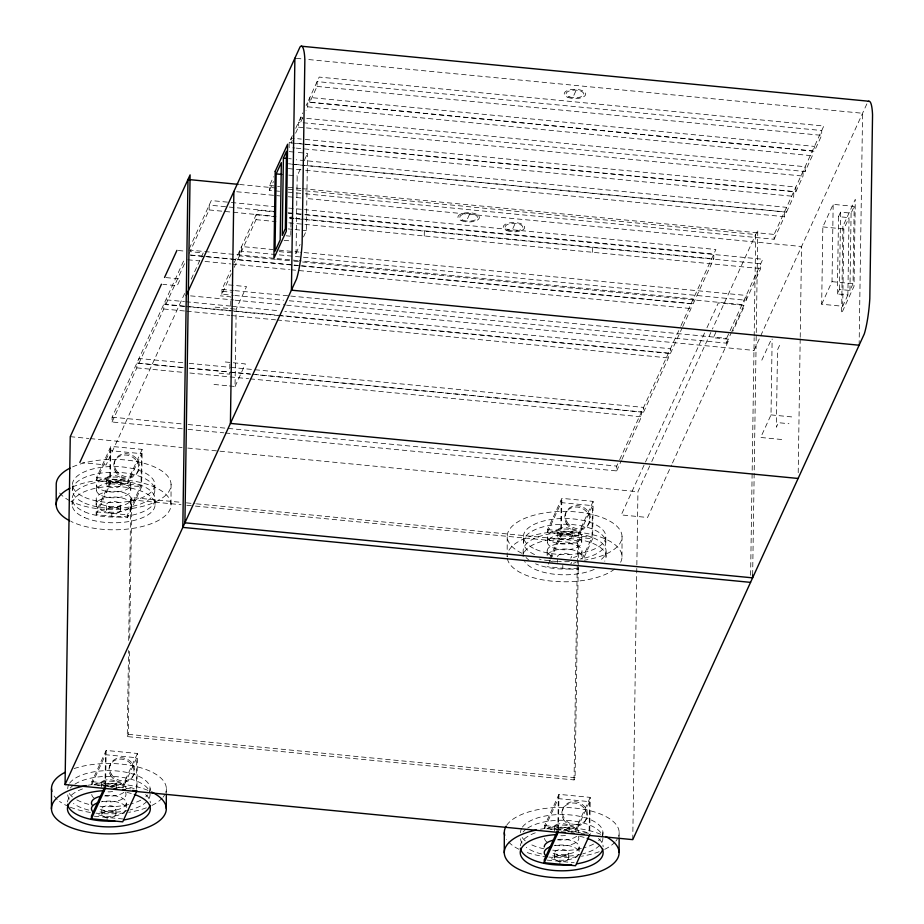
<?xml version="1.0" encoding="UTF-8"?>
<svg xmlns="http://www.w3.org/2000/svg" width="924" height="924" viewBox="0 0 924 924"><rect width="100%" height="100%" fill="white"/><g stroke="black" fill="none" stroke-linecap="round" stroke-linejoin="round"><path stroke-width="0.69" stroke-dasharray="4.62 3.46" d="M72.153 504.758L72.164 499.029M72.453 490.425L72.476 484.696M96.165 504.689L96.177 498.96M96.5 490.355L96.523 484.615M101.582 787.248L101.594 782.94M101.836 814.483L101.848 808.743M106.306 484.592L106.329 478.851M106.56 510.394L106.583 504.666M115.87 814.437L115.881 808.708M116.262 787.202L116.274 782.894M120.594 510.348L120.617 504.619M120.975 484.546L120.998 478.817M126.311 802.944L126.299 808.673A17.429 7.635 0.1 0 0 101.317 801.824M130.758 490.251L130.769 484.523M131.023 504.585L131.035 498.856M150.081 791.394L150.092 788.53M154.805 490.182L154.816 484.442M155.036 504.516L155.059 498.787M166.32 792.78L166.332 788.484M171.009 504.469L171.067 484.395M507.207 536.729L507.161 556.802A57.427 25.167 0.1 0 1 507.761 552.864M523.134 556.756L523.146 551.016M523.434 542.411L523.458 536.682M547.158 550.947L547.147 556.687A17.429 7.635 0.1 0 1 566.655 549.052A17.429 7.635 0.1 0 1 581.462 558.558M547.482 542.342L547.505 536.613M554.4 831.15L554.412 826.853M554.654 858.384L554.666 852.656M557.288 536.578L557.311 530.85M557.542 562.381L557.553 559.517M568.687 858.35L568.699 852.609M569.068 831.103L569.08 826.807M571.968 536.532L571.979 530.803M579.129 846.846L579.117 852.586A17.429 7.635 0.1 0 0 554.134 845.737M581.739 542.238L581.75 536.509M582.005 556.583L582.016 550.843M602.898 835.308L602.91 832.443M605.786 542.169L605.798 536.44M606.029 556.502L606.04 550.773M619.138 836.694L619.149 832.397M621.991 556.456L622.048 536.394M91.811 784.545L105.475 754.712L136.775 757.749L123.111 787.583L91.811 784.545L91.857 781.669L106.156 750.438L137.457 753.476L136.891 790.875M96.535 480.457L96.581 477.581L110.88 446.35L142.18 449.387L141.626 486.786L127.443 517.74L96.154 514.714L96.188 511.838L109.725 482.27L141.025 485.308L141.499 453.661L110.199 450.623L96.535 480.457L127.835 483.495L141.499 453.661M105.001 786.359L105.521 751.836M109.69 485.146L110.245 447.747M105.613 786.405L106.156 750.438M96.154 514.714L110.326 483.749L110.88 446.35M182.282 428.805L112.047 421.991L112.116 417.163L184.685 258.651M107.069 820.316L107.115 817.44M111.804 516.227L111.839 513.351M123.111 787.583L123.158 784.707L137.457 753.476M127.835 483.495L127.882 480.619L142.18 449.387M127.443 517.74L127.489 514.864L141.025 485.308M196.465 503.834L578.609 540.887L575.086 777.673L574.047 779.925L127.258 736.59L128.54 650.496M128.69 640.447L130.781 499.815L131.809 497.562L180.654 502.298M127.258 736.59L128.286 734.337L129.568 648.232M129.718 638.195L131.809 497.562M112.047 421.991L136.821 367.868L136.891 363.028L184.199 367.625M183.345 367.625L138.912 363.317L138.981 358.477L183.414 362.786M136.302 789.396L136.775 757.749M138.912 363.317L163.779 308.986L163.848 304.146L185.354 306.237M184.407 306.445L165.766 304.631L165.846 299.803L184.477 301.605M189.154 253.546L209.124 209.933L209.194 205.105L227.835 206.918M221.864 294.317L221.979 289.397L230.757 270.212M229.833 364.172L229.695 374.185L219.173 373.169M230.711 305.463L230.838 296.87L220.328 295.853M229.429 385.943L235.031 386.498L236.186 309.182L246.523 286.613L225.491 284.569M275.306 259.332L239.478 255.856L239.547 251.028L746.153 300.277L760.66 268.595L760.729 263.767L288.9 218.006M239.512 255.775L239.582 250.935M241.534 251.34L241.614 246.512L273.146 249.572M234.199 267.371L256.04 219.658L256.121 214.83L276.068 216.759M279.51 191.291L269.473 190.321L269.554 185.493L273.573 176.715M292.365 135.666L289.177 142.608L289.108 147.447L294.848 148.002M304.077 144.179L291.175 142.931L291.245 138.092L301.282 139.074M290.783 235.216L291.06 216.609M279.221 251.617L296.038 253.245L297.193 175.93L301.212 167.163M295.622 133.206L298.406 127.131L298.475 122.303L805.093 171.552L812.323 155.752L812.392 150.924L307.784 101.986L307.704 106.814L306.04 110.464M303.499 236.948L306.375 230.677L307.519 153.372L296.304 152.275M309.771 102.31L309.852 97.47L814.46 146.408L814.391 151.247L309.771 102.31L317.048 86.417L317.117 81.589L821.736 130.527L821.667 135.354L814.391 151.247M424.255 235.978L424.324 231.139M547.516 532.455L561.18 502.61L592.48 505.647L578.817 535.481L547.516 532.455L547.562 529.579L561.861 498.348L593.162 501.374L592.607 538.773L583.159 559.413M544.629 828.458L558.281 798.625L589.581 801.651L575.929 831.496L544.629 828.458L544.663 825.582L558.962 794.351L590.263 797.377L589.708 834.776M560.672 537.133L561.226 499.734M550.658 558.985L561.307 535.747L561.861 498.348M557.819 830.26L558.327 795.737M558.431 830.306L558.962 794.351M562.785 568.214L562.82 565.338M559.886 864.217L559.932 861.341M574.047 779.925L577.257 564.668M577.281 563.236L577.581 543.15L578.609 540.887M578.47 566.862L578.424 569.738L547.135 566.701M578.817 535.481L578.863 532.605L593.162 501.374M575.929 831.496L575.964 828.609L590.263 797.377M592.457 252.287L592.527 247.447M582.005 559.147L592.007 537.294L592.48 505.647M589.581 801.651L589.108 833.298L567.775 831.23M225.294 432.975L616.654 470.928L616.735 466.1L619.092 460.937M632.755 839.639L637.941 491.718L651.154 462.855M621.967 459.332L641.441 416.805L641.51 411.965L255.879 374.567M252.16 374.301L643.52 412.254L643.601 407.415L253.661 369.6M643.52 412.254L668.399 357.923L668.468 353.084L186.787 306.375M279.025 315.615L670.385 353.569L670.466 348.741L284.835 311.342M682.755 326.565L690.99 308.57L691.071 303.73L293.971 265.223M301.825 265.812L693.185 303.765L693.266 298.937L299.029 260.707M693.185 303.765L713.744 258.87L713.813 254.042L295.218 213.444M289.281 300.762L726.53 343.162L726.599 338.334L762.797 259.251L304.054 214.761M731.796 331.647L744.086 304.793L744.166 299.965M746.153 300.277L746.234 295.449L300.392 252.217M750.611 575.248L754.157 337.618M754.169 336.186L755.682 234.534L305.544 190.875M752.656 574.959L757.796 229.926L712.427 329.013M781.704 439.512L760.683 437.468L771.009 414.899L772.141 339.016M305.313 193.797L774.093 239.258L774.162 234.43L823.804 126.01L319.184 77.073L306.11 105.636M774.093 239.258L784.43 216.69L784.499 211.862L288.484 163.756M291.915 164.218L786.497 212.173L786.567 207.346L296.281 159.794M786.497 212.173L793.728 196.373L793.797 191.545L293.486 143.024M305.509 144.317L795.795 191.869L795.864 187.029L302.714 139.212M798.209 472.695L800.196 338.715M800.219 337.272L801.57 246.512L305.555 198.406M795.795 191.869L803.025 176.068L803.095 171.24M805.093 171.552L805.162 166.724L306.283 118.341M847.874 294.975L842.711 306.26L821.679 304.227L822.834 226.911L833.171 204.343L854.192 206.387L853.037 283.691L849.941 290.471L839.431 289.443L837.363 293.959L847.874 294.975L849.029 217.671L838.518 216.643L837.363 293.959M821.679 304.227L832.016 281.658L833.171 204.343M839.431 289.443L840.574 212.127L851.096 213.155L854.192 206.387M842.711 306.26L843.855 228.956L849.029 217.671M849.941 290.471L851.096 213.155M859.124 345.218L862.577 113.271L306.352 59.332M189.235 248.718L211.284 200.566L229.914 202.368M165.766 304.631L185.793 260.915M184.65 293.497L106.133 464.968L82.617 462.693M191.233 279.094L203.222 252.922L190.771 251.709M114.206 462.416L114.819 461.076M138.3 470.72L138.912 469.38M234.269 262.531L258.189 210.314L275.387 211.977M295.703 128.378L302.772 112.924M231.277 273.758L221.91 294.225L233.379 295.334M269.473 190.321L273.492 181.543M291.175 142.931L292.284 140.494M302.702 117.752L300.473 122.615L300.543 117.787L304.851 118.203M304.654 159.633L307.519 153.372M235.031 386.498L245.368 363.929L224.347 361.885M296.038 253.245L300.057 244.479M109.471 766.504L110.095 765.164M133.576 774.809L134.188 773.469M467.521 218.699L469.588 214.183M512.843 228.563L514.911 224.047M573.85 95.322L575.918 90.806M565.188 514.414L565.8 513.063M549.526 558.685L560.706 534.257L592.007 537.294M548.313 564.125L550.069 560.279M589.281 522.707L589.893 521.367M619.681 459.655L680.468 326.877M681.057 325.594L715.892 249.503L304.458 209.598M616.654 470.928L621.378 460.614M670.385 353.569L682.166 327.858M704.573 332.975L621.263 514.922L647.551 517.475L671.552 465.061M706.964 327.743L718.352 302.876L744.64 305.428L732.824 331.219M651.755 461.538L711.827 330.318M715.95 332.109L713.363 337.745L729.14 339.281L672.141 463.756M726.53 343.162L731.207 332.929M753.961 350.508L867.74 101.986M761.826 360.152L771.586 338.842M562.289 810.417L562.901 809.066M779.579 345.38L777.511 349.884L776.356 427.2L778.424 422.695L788.934 423.712M838.518 216.643L840.574 212.127M586.382 818.722L587.006 817.37M578.031 824.647L571.552 824.023A12.763 11.307 24.6 0 1 564.795 805.624A12.763 11.307 24.6 0 1 585.308 807.611A12.763 11.307 24.6 0 1 578.031 824.647L571.552 824.023M296.315 58.351L304.92 59.194M317.048 86.417L821.667 135.354M307.704 106.814L812.323 155.752M298.406 127.131L803.025 176.068M289.177 142.608L292.053 142.885M296.281 148.14L793.728 196.373M289.304 151.605L294.906 152.148M288.658 158.605L291.279 158.859M288.415 168.584L304.181 170.12M305.613 170.259L784.43 216.69M288.785 175.121L297.193 175.93M822.834 226.911L843.855 228.956M269.554 185.493L279.579 186.463M288.184 187.295L301.085 188.542M302.518 188.692L774.162 234.43M239.605 184.488L279.741 188.38M288.346 189.212L304.112 190.737M288.115 192.134L303.881 193.659M236.74 191.742L275.456 195.495M276.888 195.634L279.753 195.911M288.357 196.743L304.123 198.267M231.347 202.506L275.791 206.814M288.692 208.073L303.026 209.459M229.268 207.057L275.144 211.504M288.045 212.751L293.774 213.305M288.288 213.236L302.622 214.622M209.124 209.933L275.075 216.332M289.408 217.729L293.705 218.145M295.137 218.283L713.744 258.87M256.04 219.658L275.999 221.598M288.831 222.834L760.66 268.595M288.149 228.909L293.751 229.464M295.16 229.591L306.375 230.677M832.016 281.658L853.037 283.691M286.186 235.793L290.136 236.174M284.118 240.309L289.374 240.817M278.886 250.127L298.949 252.079M188.646 250L297.597 260.568M276.75 259.471L292.515 261.007M293.947 261.146L301.12 261.839M302.552 261.977L744.086 304.793M178.32 250.508L185.239 251.178M190.009 254.978L204.343 256.364M205.775 256.502L300.392 265.673M190.748 255.209L292.538 265.084M187.815 259.771L199.284 260.88M205.013 261.434L230.815 263.941M232.247 264.079L289.593 269.635M291.025 269.773L690.99 308.57M165.974 277.593L180.307 278.979L177.212 285.747L162.878 284.361M221.979 289.397L233.449 290.506M234.881 290.644L289.362 295.923M290.794 296.061L726.599 338.334M222.395 291.337L231.589 292.238M234.812 295.472L283.553 300.208M190.563 295.865L233.61 299.954M235.008 300.173L285.227 304.955M286.613 305.186L754.007 350.415M185.909 301.744L230.353 306.063M231.785 306.202L279.094 310.787M215.165 307.138L229.175 308.501M230.584 308.639L236.186 309.182M185.84 306.583L277.593 315.477M163.779 308.986L185.285 311.065M186.717 311.203L229.73 315.373M231.162 315.511L275.595 319.831M277.038 319.97L668.399 357.923M771.009 414.899L792.041 416.943M189.154 363.351L229.291 367.244M230.723 367.382L252.229 369.461M189.94 368.179L250.15 374.012M189.085 368.179L229.221 372.072M230.653 372.21L250.727 374.162M136.821 367.868L184.13 372.453M189.87 373.007L248.637 378.713M250.081 378.852L641.441 416.805M214.01 384.453L228.032 385.816M112.116 417.163L182.363 423.966M188.092 424.532L616.735 466.1M188.022 429.36L223.862 432.836M70.247 436.671L88.877 438.473M90.309 438.611L182.063 447.516M187.791 448.071L637.941 491.718M96.581 477.581L127.882 480.619M110.326 483.749L141.626 486.786M547.562 529.579L578.863 532.605M561.307 535.747L592.607 538.773M186.405 502.852L195.022 503.696M130.781 499.815L181.058 504.7M186.81 505.255L193.994 505.948M195.426 506.086L577.581 543.15M96.188 511.838L127.489 514.864M128.286 734.337L575.086 777.673M91.857 781.669L123.158 784.707M544.663 825.582L575.964 828.609M107.842 786.636L119.231 787.733M126.345 788.426L130.607 788.842M94.306 816.192L122.765 818.953M547.124 860.105L574.151 862.727M521.898 553.28A57.427 25.167 0.1 0 1 531.97 515.788A57.427 25.167 0.1 0 1 615.603 525.086A57.427 25.167 0.1 0 1 584.395 560.221M569.357 561.653A57.427 25.167 0.1 0 1 558.466 561.573M557.103 561.492A57.427 25.167 0.1 0 1 539.131 559.055M523.562 553.384A41.453 18.168 0.1 0 1 573.977 533.217A41.453 18.168 0.1 0 1 598.821 561.214M578.355 568.064A41.453 18.168 0.1 0 1 535.62 563.825M528.932 560.083A41.453 18.168 0.1 0 1 526.068 557.519M614.633 569.068A57.427 25.167 0.1 0 1 551.801 581.138A57.427 25.167 0.1 0 1 507.276 558.108M508.951 550.277A57.427 25.167 0.1 0 1 578.805 532.282A57.427 25.167 0.1 0 1 620.212 562.982M552.402 556.329A17.429 7.635 0.1 0 1 553.233 545.079A17.429 7.635 0.1 0 1 578.759 546.477A17.429 7.635 0.1 0 1 573.481 557.484M594.213 569.392A41.453 18.168 0.1 0 1 524.659 561.446M524.416 552.044A41.453 18.168 0.1 0 1 574.843 539.05A41.453 18.168 0.1 0 1 604.735 561.214M575.941 562.45A17.429 7.635 0.1 0 1 573.469 563.224M552.39 562.069A17.429 7.635 0.1 0 1 549.584 560.498M557.565 556.652A7.022 3.072 0.1 0 1 566.32 553.649A7.022 3.072 0.1 0 1 570.697 558.154M534.58 554.573A41.176 18.041 0.1 0 1 540.332 527.673A41.176 18.041 0.1 0 1 600.588 533.587A41.176 18.041 0.1 0 1 580.087 559.043M571.575 562.346A7.022 3.072 0.1 0 1 570.674 563.883M72.58 466.897A57.427 25.167 0.1 0 1 154.666 467.036A57.427 25.167 0.1 0 1 152.922 503.002A57.427 25.167 0.1 0 1 70.917 501.293M69.681 500.669A57.427 25.167 0.1 0 1 58.351 491.245M72.534 486.971A57.427 25.167 0.1 0 1 154.608 487.11A57.427 25.167 0.1 0 1 152.876 523.076A57.427 25.167 0.1 0 1 70.871 521.367M164.553 794.998A57.427 25.167 0.1 0 1 163.098 797.1M162.22 798.128A57.427 25.167 0.1 0 1 151.259 805.74M146.339 807.819A57.427 25.167 0.1 0 1 128.69 812.323M124.417 812.924A57.427 25.167 0.1 0 1 96.004 813.155M90.39 812.439A57.427 25.167 0.1 0 1 69.981 807.068M68.78 806.571A57.427 25.167 0.1 0 1 59.517 801.385M57.161 799.445A57.427 25.167 0.1 0 1 53.627 795.333M74.105 768.572A57.427 25.167 0.1 0 1 138.08 767.036A57.427 25.167 0.1 0 1 165.731 792.422M67.498 801.928A41.453 18.168 0.1 0 1 83.899 788.449M97.701 785.481A41.453 18.168 0.1 0 1 134.361 788.715M145.588 794.628A41.453 18.168 0.1 0 1 150.335 802.864M105.278 795.506A17.429 7.635 0.1 0 1 125.814 804.839A17.429 7.635 0.1 0 1 97.829 808.881M87.688 785.296A57.427 25.167 0.1 0 1 149.007 790.805M126.784 792.376A41.453 18.168 0.1 0 1 133.091 794.039M125.756 810.648A17.429 7.635 0.1 0 1 96.685 814.159M147.528 795.01A41.176 18.041 0.1 0 1 145.807 796.742M140.76 800.161A41.176 18.041 0.1 0 1 131.208 803.868M128.586 804.55A41.176 18.041 0.1 0 1 100.023 806.259M88.739 804.342A41.176 18.041 0.1 0 1 76.542 799.734M72.453 796.962A41.176 18.041 0.1 0 1 69.265 793.439M67.741 788.773A41.176 18.041 0.1 0 1 69.023 784.106M69.612 783.206A41.176 18.041 0.1 0 1 120.155 771.321A41.176 18.041 0.1 0 1 148.81 793.208M150.081 794.27A41.176 18.041 0.1 0 1 129.903 809.955M128.563 810.29A41.176 18.041 0.1 0 1 98.706 811.85M88.727 810.082A41.176 18.041 0.1 0 1 73.481 803.522M69.254 799.179A41.176 18.041 0.1 0 1 67.729 794.513M70.293 788.045A41.176 18.041 0.1 0 1 73.008 785.469M74.902 784.141A41.176 18.041 0.1 0 1 119.543 776.98A41.176 18.041 0.1 0 1 149.965 793.092M125.398 792.399A17.129 7.508 0.1 0 1 120.062 800.103A17.129 7.508 0.1 0 1 101.836 801.212M94.167 798.186A17.129 7.508 0.1 0 1 91.776 794.444M110.949 786.936A17.129 7.508 0.1 0 1 113.144 787.121M123.851 792.365A17.129 7.508 0.1 0 1 104.678 795.922M93.994 784.95A17.129 7.508 0.1 0 1 113.167 781.392A17.129 7.508 0.1 0 1 126.045 788.599M112.659 791.429A7.334 3.211 0.1 0 1 107.103 791.764M103.673 786.393A7.334 3.211 0.1 0 1 114.045 786.37M617.359 838.911A57.427 25.167 0.1 0 1 615.915 841.002M615.026 842.041A57.427 25.167 0.1 0 1 604.077 849.641M599.156 851.732A57.427 25.167 0.1 0 1 581.508 856.225M577.223 856.825A57.427 25.167 0.1 0 1 548.821 857.056M547.505 856.918A57.427 25.167 0.1 0 1 524.035 851.466M519.011 849.295A57.427 25.167 0.1 0 1 506.444 839.246M506.768 825.167A57.427 25.167 0.1 0 1 574.254 808.026A57.427 25.167 0.1 0 1 618.549 836.336M520.304 845.841A41.453 18.168 0.1 0 1 536.705 832.351M550.508 829.382A41.453 18.168 0.1 0 1 590.667 833.968M598.406 838.542A41.453 18.168 0.1 0 1 603.141 846.777M558.096 839.419A17.429 7.635 0.1 0 1 578.632 848.74A17.429 7.635 0.1 0 1 550.646 852.783M540.505 829.198A57.427 25.167 0.1 0 1 601.813 834.719M579.602 836.289A41.453 18.168 0.1 0 1 585.908 837.941M578.574 854.561A17.429 7.635 0.1 0 1 549.503 858.073M600.346 838.911A41.176 18.041 0.1 0 1 598.625 840.655M593.566 844.074A41.176 18.041 0.1 0 1 584.026 847.782M581.392 848.463A41.176 18.041 0.1 0 1 551.536 850.022M543.936 848.798A41.176 18.041 0.1 0 1 529.348 843.647M525.271 840.875A41.176 18.041 0.1 0 1 522.083 837.352M520.558 832.686A41.176 18.041 0.1 0 1 521.841 828.008M522.43 827.107A41.176 18.041 0.1 0 1 572.972 815.222A41.176 18.041 0.1 0 1 601.628 837.121M602.887 838.172A41.176 18.041 0.1 0 1 582.709 853.868M581.381 854.192A41.176 18.041 0.1 0 1 551.513 855.763M541.533 853.984A41.176 18.041 0.1 0 1 526.299 847.424M522.072 843.092A41.176 18.041 0.1 0 1 520.547 838.414M523.111 831.947A41.176 18.041 0.1 0 1 525.825 829.382M527.72 828.054A41.176 18.041 0.1 0 1 572.36 820.882A41.176 18.041 0.1 0 1 602.771 837.005M578.216 836.301A17.129 7.508 0.1 0 1 572.88 844.016A17.129 7.508 0.1 0 1 554.654 845.125M546.985 842.099A17.129 7.508 0.1 0 1 544.594 838.345M576.657 836.278A17.129 7.508 0.1 0 1 557.484 839.824M546.8 828.851A17.129 7.508 0.1 0 1 565.973 825.294A17.129 7.508 0.1 0 1 578.863 832.512M565.476 835.331A7.334 3.211 0.1 0 1 559.909 835.677M556.491 830.306A7.334 3.211 0.1 0 1 568.791 831.704M842.896 226.38L841.602 313.352L854.007 286.267L855.301 199.295L842.896 226.38M461.607 220.72A10.718 4.62 0.9 0 0 479.163 218.341A10.718 4.62 0.9 0 0 465.188 212.901A10.718 4.62 0.9 0 0 461.607 220.72M462.832 220.131A8.859 3.823 0.9 0 0 477.338 218.168A8.859 3.823 0.9 0 0 465.788 213.675A8.859 3.823 0.9 0 0 462.832 220.131M569.149 96.754A8.859 3.823 0.9 0 0 583.668 94.779A8.859 3.823 0.9 0 0 572.106 90.286A8.859 3.823 0.9 0 0 569.149 96.754M567.925 97.343A10.718 4.62 0.9 0 0 585.493 94.964A10.718 4.62 0.9 0 0 571.506 89.524A10.718 4.62 0.9 0 0 567.925 97.343M508.142 229.995A8.859 3.823 0.9 0 0 522.661 228.032A8.859 3.823 0.9 0 0 511.111 223.527A8.859 3.823 0.9 0 0 508.142 229.995M506.929 230.584A10.718 4.62 0.9 0 0 524.486 228.205A10.718 4.62 0.9 0 0 510.51 222.765A10.718 4.62 0.9 0 0 506.929 230.584M566.92 521.921A12.763 11.307 24.6 0 0 588.6 524.024A12.763 11.307 24.6 0 0 578.02 505.705A12.763 11.307 24.6 0 0 566.92 521.921M566.308 523.261A12.763 11.307 24.6 0 0 587.987 525.363A12.763 11.307 24.6 0 0 577.408 507.057A12.763 11.307 24.6 0 0 566.308 523.261M559.517 533.113A7.334 3.211 0.1 0 0 571.748 531.635A7.334 3.211 0.1 0 0 562.658 527.72A7.334 3.211 0.1 0 0 559.517 533.113M535.851 549.41A41.176 18.041 0.1 0 0 604.515 541.106A41.176 18.041 0.1 0 0 553.511 519.161A41.176 18.041 0.1 0 0 535.851 549.41M552.644 547.632A17.129 7.508 0.1 0 0 581.208 544.19A17.129 7.508 0.1 0 0 559.99 535.054A17.129 7.508 0.1 0 0 552.644 547.632M552.656 541.903A17.129 7.508 0.1 0 0 581.219 538.449A17.129 7.508 0.1 0 0 560.002 529.325A17.129 7.508 0.1 0 0 552.656 541.903M559.494 538.842A7.334 3.211 0.1 0 0 571.737 537.375A7.334 3.211 0.1 0 0 562.647 533.46A7.334 3.211 0.1 0 0 559.494 538.842M115.939 469.935A12.763 11.307 24.6 0 0 137.618 472.037A12.763 11.307 24.6 0 0 127.038 453.719A12.763 11.307 24.6 0 0 115.939 469.935M115.327 471.275A12.763 11.307 24.6 0 0 137.006 473.377A12.763 11.307 24.6 0 0 126.426 455.058A12.763 11.307 24.6 0 0 115.327 471.275M84.638 511.838A41.453 18.168 0.1 0 0 153.765 503.488A41.453 18.168 0.1 0 0 102.425 481.392A41.453 18.168 0.1 0 0 84.638 511.838M101.421 504.342A17.429 7.635 0.1 0 0 130.492 500.831A17.429 7.635 0.1 0 0 108.905 491.545A17.429 7.635 0.1 0 0 101.421 504.342M108.535 481.127A7.334 3.211 0.1 0 0 120.767 479.648A7.334 3.211 0.1 0 0 111.677 475.733A7.334 3.211 0.1 0 0 108.535 481.127M84.627 517.567A41.453 18.168 0.1 0 0 153.754 509.228A41.453 18.168 0.1 0 0 102.414 487.121A41.453 18.168 0.1 0 0 84.627 517.567M101.409 510.083A17.429 7.635 0.1 0 0 130.48 506.571A17.429 7.635 0.1 0 0 108.893 497.274A17.429 7.635 0.1 0 0 101.409 510.083M108.685 506.826A7.022 3.072 0.1 0 0 120.397 505.416A7.022 3.072 0.1 0 0 111.7 501.674A7.022 3.072 0.1 0 0 108.685 506.826M84.869 497.412A41.176 18.041 0.1 0 0 153.534 489.119A41.176 18.041 0.1 0 0 102.529 467.174A41.176 18.041 0.1 0 0 84.869 497.412M84.846 503.153A41.176 18.041 0.1 0 0 153.523 494.86A41.176 18.041 0.1 0 0 102.518 472.903A41.176 18.041 0.1 0 0 84.846 503.153M101.663 495.645A17.129 7.508 0.1 0 0 130.226 492.192A17.129 7.508 0.1 0 0 109.009 483.067A17.129 7.508 0.1 0 0 101.663 495.645M108.674 512.566A7.022 3.072 0.1 0 0 120.374 511.145A7.022 3.072 0.1 0 0 111.689 507.415A7.022 3.072 0.1 0 0 108.674 512.566M101.675 489.916A17.129 7.508 0.1 0 0 130.238 486.463A17.129 7.508 0.1 0 0 109.02 477.327A17.129 7.508 0.1 0 0 101.675 489.916M108.512 486.856A7.334 3.211 0.1 0 0 120.755 485.377A7.334 3.211 0.1 0 0 111.665 481.473A7.334 3.211 0.1 0 0 108.512 486.856M111.215 774.012A12.763 11.307 24.6 0 0 132.894 776.114A12.763 11.307 24.6 0 0 122.315 757.807A12.763 11.307 24.6 0 0 111.215 774.012M110.591 775.363A12.763 11.307 24.6 0 0 132.282 777.465A12.763 11.307 24.6 0 0 121.691 759.147A12.763 11.307 24.6 0 0 110.591 775.363M103.811 785.204A7.334 3.211 0.1 0 0 116.043 783.737A7.334 3.211 0.1 0 0 106.953 779.821A7.334 3.211 0.1 0 0 103.811 785.204M103.962 810.914A7.022 3.072 0.1 0 0 115.662 809.505A7.022 3.072 0.1 0 0 106.976 805.763A7.022 3.072 0.1 0 0 103.962 810.914M103.95 816.654A7.022 3.072 0.1 0 0 115.65 815.234A7.022 3.072 0.1 0 0 106.965 811.491A7.022 3.072 0.1 0 0 103.95 816.654M563.409 819.265A12.763 11.307 24.6 0 0 585.1 821.367A12.763 11.307 24.6 0 0 574.509 803.06A12.763 11.307 24.6 0 0 563.409 819.265M556.618 829.117A7.334 3.211 0.1 0 0 568.849 827.638A7.334 3.211 0.1 0 0 559.771 823.723A7.334 3.211 0.1 0 0 556.618 829.117M556.779 854.827A7.022 3.072 0.1 0 0 568.479 853.406A7.022 3.072 0.1 0 0 559.794 849.664A7.022 3.072 0.1 0 0 556.779 854.827M556.768 860.556A7.022 3.072 0.1 0 0 568.468 859.147A7.022 3.072 0.1 0 0 559.771 855.405A7.022 3.072 0.1 0 0 556.768 860.556"/><path stroke-width="1.39" d="M51.455 808.893L51.501 788.83M56.179 504.816L56.225 484.742A57.427 25.167 0.1 0 1 70.051 468.098M166.285 808.558L166.32 794.224M504.261 852.806L504.319 832.732M619.103 852.459L619.138 838.126M868.341 101.467A36.163 6.087 -84.5 0 1 872.545 114.865L869.819 298.487A36.163 6.087 -84.5 0 1 864.286 333.934L632.755 839.639L65.061 784.58L70.247 436.671L190.101 174.879L184.916 522.788L752.61 577.846L752.656 574.959M132.629 790.459L136.891 790.875L122.719 821.829L91.418 818.791L91.464 815.915L104.412 787.641M233.876 191.453L230.423 423.4L798.117 478.459M276.161 173.897L275.017 251.213L280.18 239.928L281.335 162.612L276.161 173.897L281.774 174.44M283.402 158.096L282.247 235.412L285.343 228.644L286.498 151.328L283.402 158.096L287.341 158.478M294.883 58.212L291.43 290.159L859.124 345.218M589.708 834.776L575.537 865.742L544.236 862.704L544.282 859.828L557.23 831.554M79.857 462.416L161.446 284.222M164.541 277.454L176.946 250.369M186.267 295.449L300.046 46.928A36.163 6.087 -84.5 0 1 304.851 59.806L302.125 243.428A36.163 6.087 -84.5 0 1 296.592 278.875L65.061 784.58M91.418 818.791L105.602 787.837M544.236 862.704L558.408 831.75M301.236 46.2L868.93 101.259M238.173 184.35L187.988 179.475L182.813 527.396L750.554 582.363M114.137 788.669L116.978 788.946M122.673 789.489L125.514 789.766M561.261 832.027L565.523 832.432M571.217 832.986L574.058 833.263M581.173 833.956L584.014 834.233M69.635 520.743A57.427 25.167 0.1 0 1 70.005 488.172M51.883 791.452A57.427 25.167 0.1 0 1 65.327 772.187M150.035 805.243A41.453 18.168 0.1 0 1 123.92 819.946M114.761 820.986A41.453 18.168 0.1 0 1 67.556 804.296M151.594 791.995A57.427 25.167 0.1 0 1 142.342 829.244A57.427 25.167 0.1 0 1 58.847 820.986A57.427 25.167 0.1 0 1 86.29 785.539M92.1 805.023A17.429 7.635 0.1 0 1 100 796.407M134.338 794.444A41.453 18.168 0.1 0 1 133.703 823.319A41.453 18.168 0.1 0 1 70.316 815.314A41.453 18.168 0.1 0 1 104.343 790.655M93.878 812.589A17.429 7.635 0.1 0 1 98.706 802.494M504.7 835.365A57.427 25.167 0.1 0 1 506.098 826.218M602.852 849.144A41.453 18.168 0.1 0 1 576.738 863.859M571.575 864.564A41.453 18.168 0.1 0 1 520.374 848.209M605.647 836.532A57.427 25.167 0.1 0 1 594.952 873.215A57.427 25.167 0.1 0 1 512.358 865.418A57.427 25.167 0.1 0 1 536.359 829.995M544.271 846.95A17.429 7.635 0.1 0 1 552.806 840.309M587.156 838.357A41.453 18.168 0.1 0 1 586.521 867.232A41.453 18.168 0.1 0 1 523.123 859.228A41.453 18.168 0.1 0 1 557.16 834.568M546.685 856.502A17.429 7.635 0.1 0 1 551.524 846.407M275.202 171.321L273.908 258.304L286.301 231.219L287.607 144.236L275.202 171.321"/></g></svg>
